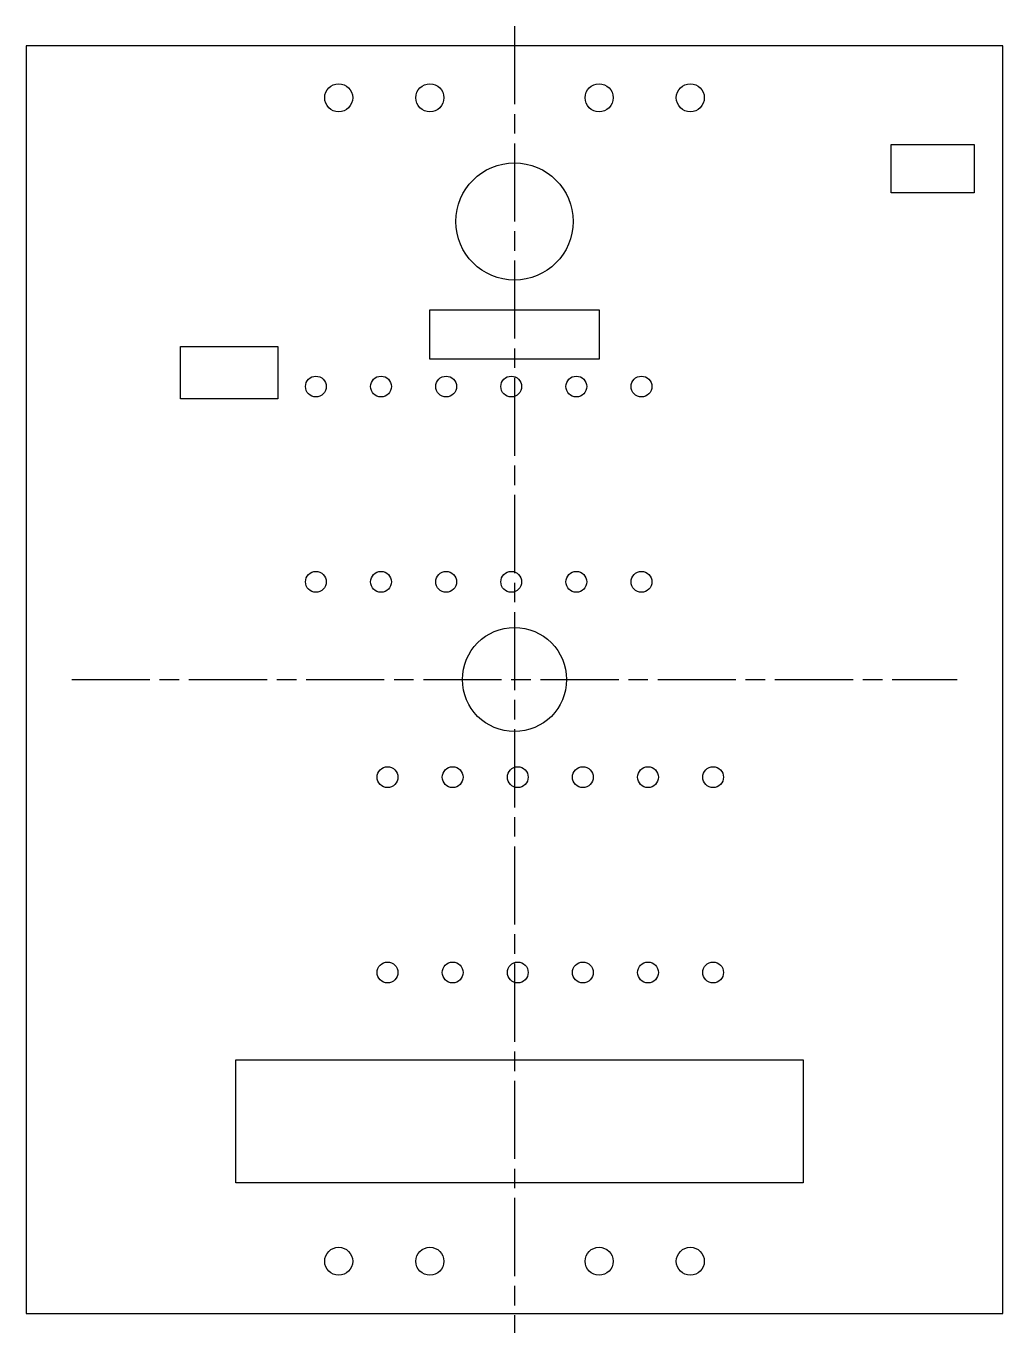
# Model space of a CAD drawing. Header units: millimetres. Extents: x -10 to 140, y -3 to 198.
import ezdxf

# ---------------------------------------------------------------- set-up
doc = ezdxf.new("R2010")
doc.units = ezdxf.units.MM
doc.linetypes.add('AM_ISO08W050', pattern=[18, 12, -1.5, 3, -1.5])
doc.layers.add('AM_7', color=4, linetype='AM_ISO08W050', lineweight=25)

msp = doc.modelspace()

# ---------------------------------------------------------------- linework, layer by layer
for points in [[(-10, 0), (140, 0), (140, 194.72), (-10, 194.72)], [(122.83, 179.53), (135.58, 179.53), (135.58, 172.11), (122.83, 172.11)], [(52, 154.14), (78, 154.14), (78, 146.58), (52, 146.58)], [(13.69, 148.49), (28.64, 148.49), (28.64, 140.49), (13.69, 140.49)], [(22.19, 38.92), (109.34, 38.92), (109.34, 20.07), (22.19, 20.07)]]:
    msp.add_lwpolyline(points, close=True)
for centre, radius in [((38, 186.72), 2.15), ((52, 186.72), 2.15), ((78, 186.72), 2.15), ((92, 186.72), 2.15), ((65, 167.72), 9), ((34.5, 142.36), 1.6), ((44.5, 142.36), 1.6), ((54.5, 142.36), 1.6), ((64.5, 142.36), 1.6), ((74.5, 142.36), 1.6), ((84.5, 142.36), 1.6), ((34.5, 112.36), 1.6), ((44.5, 112.36), 1.6), ((54.5, 112.36), 1.6), ((64.5, 112.36), 1.6), ((74.5, 112.36), 1.6), ((84.5, 112.36), 1.6), ((65, 97.36), 8), ((45.5, 82.36), 1.6), ((55.5, 82.36), 1.6), ((65.5, 82.36), 1.6), ((75.5, 82.36), 1.6), ((85.5, 82.36), 1.6), ((95.5, 82.36), 1.6), ((45.5, 52.36), 1.6), ((55.5, 52.36), 1.6), ((65.5, 52.36), 1.6), ((75.5, 52.36), 1.6), ((85.5, 52.36), 1.6), ((95.5, 52.36), 1.6), ((38, 8), 2.15), ((52, 8), 2.15), ((78, 8), 2.15), ((92, 8), 2.15)]:
    msp.add_circle(centre, radius)
at = {"layer": 'AM_7'}
for p, q in [((65, 197.72), (65, -3)), ((-3, 97.36), (133, 97.36))]:
    msp.add_line(p, q, dxfattribs=at)

doc.saveas('drawing.dxf')
